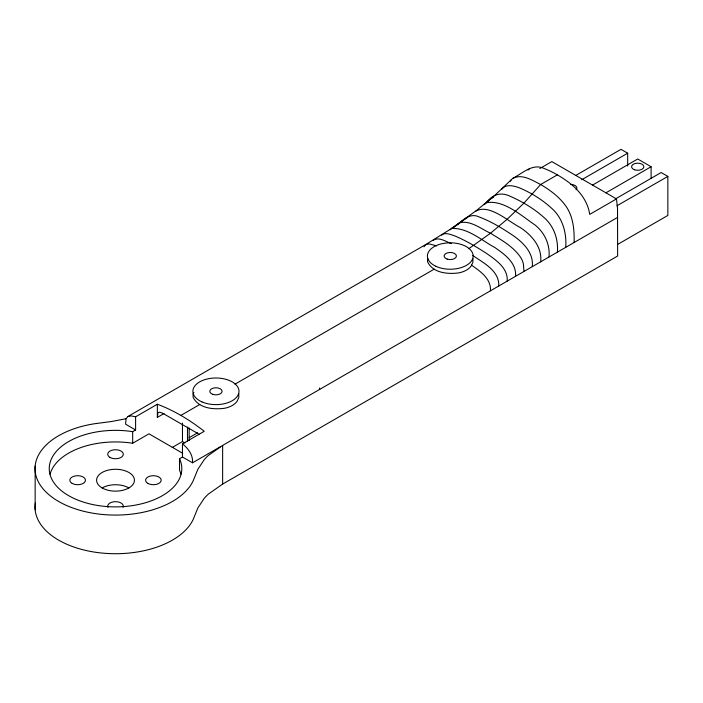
<?xml version="1.0" encoding="UTF-8"?>
<svg xmlns="http://www.w3.org/2000/svg" width="703" height="703" viewBox="0 0 703 703"><rect width="100%" height="100%" fill="white"/><g stroke="black" fill="none" stroke-linecap="round" stroke-linejoin="round"><path stroke-width="1.05" d="M627.682 166.066L627.682 153.201L620.986 149.335L575.792 175.425M164.001 413.557L157.358 417.397L157.99 412.679L159.493 412.186L162.419 413.083L199.169 434.296M473.022 258.774L472.838 262.474L471.107 266.103A22.742 14.508 5.9 0 1 458.347 272.966C447.512 274.337 432.38 272.887 427.503 261.542L427.696 258.273M193.843 392.423L193.07 393.961L193.097 397.274C198.571 408.513 213.809 409.796 224.828 408.232A22.927 14.622 5.9 0 0 237.263 401L238.818 397.371L238.792 393.724M424.006 246.779L425.631 244.609L450.737 229.02L476.748 210.276L493.488 196.576L512.742 178.377C522.54 173.421 532.637 162.771 544.465 168.632C553.788 172.261 562.374 177.481 570.3 183.545C579.94 191.242 587.972 201.91 589.712 214.389L616.496 198.923L617.524 208.668L617.638 256.015L222.64 484.068L208.519 493.972A80.406 46.424 0 0 0 204.248 498.313L197.903 507.865L193.255 519.289A80.476 46.46 0 0 1 101.267 552.989A80.476 46.46 0 0 1 35.396 502.891M492.575 197.877L493.488 196.576L484.209 204.687M510.22 181.269L511.353 179.678M501.854 189.151C505.94 183.641 513.955 185.882 519.359 187.815C531.143 192.798 542.189 199.608 551.627 208.264C562.751 217.992 566.723 233.027 565.748 247.324M450.025 229.732L459.147 223.308M475.843 211.181C489.244 203.422 508.322 221.533 520.088 227.421C531.617 234.987 542.4 246.999 540.642 261.815M528.094 170.012L529.482 168.72M441.66 235.101C445.175 231.841 450.5 234.688 454.34 235.716C465.694 240.479 476.309 246.797 486.617 253.467C495.852 260.013 508.26 268.115 507.171 281.147M433.25 240.268C438.83 236.41 446.045 241.832 451.458 243.616M436.625 245.839L429.058 243.897L425.631 244.609L127.7 416.615L126.083 418.786L125.565 424.155L135.6 429.955L135.6 416.8L157.358 404.243C174.291 410.543 190.038 420.166 204.23 431.299L182.464 443.857L182.464 457.012L179.537 458.708A66.275 38.261 0 0 1 121.294 506.731A66.275 38.261 0 0 1 49.491 465.272A66.275 38.261 0 0 1 132.674 431.651L135.6 429.955M515.536 276.314C516.784 262.992 504.569 254.284 494.982 247.614C481.45 240.285 467.741 227.684 451.642 228.475C460.544 224.037 468.136 211.26 479.455 217.095C490.949 221.419 501.529 227.825 511.722 234.609C522.461 241.762 533.885 252.43 532.276 266.648M458.444 224.116A12.882 7.443 60 0 1 460.052 222.675L467.469 217.394M468.769 248.704L490.483 233.238L507.171 219.222L523.911 203.141L540.642 184.511L557.382 174.845M617.638 217.368L222.64 445.421L208.519 455.316A80.406 46.424 0 0 0 204.248 459.657L197.903 469.217L193.255 480.632A80.476 46.46 0 0 1 58.613 501.467A80.476 46.46 0 0 1 94.685 423.724L111.408 421.536L125.793 418.768M539.825 168.527L551.829 161.593L616.496 198.923M581.75 179.722L627.682 153.201M50.054 474.217A66.275 38.261 0 0 1 132.674 443.241L148.992 433.821L182.736 453.303M180.794 415.464L199.775 404.497M234.951 384.19L434.226 269.144M592.532 185.091L637.726 159.001L651.11 166.734L651.11 178.518M605.924 192.824L651.11 166.734M172.235 447.459L182.464 441.554L184.977 443.004M189.16 437.688L197.675 432.776M615.23 199.046L661.154 172.525L667.85 176.391L667.85 215.434L617.955 244.24M617.014 205.742L667.85 176.391M182.464 457.012L192.508 462.811L220.206 446.853M127.7 416.615L131.127 415.904L135.6 416.8M512.742 178.377C522.074 173.456 532.312 180.372 540.642 184.511C549.772 189.88 558.472 196.313 564.931 204.801C573.165 215.505 574.448 229.459 574.123 242.491M460.052 222.675C470.992 220.347 481.045 228.906 490.483 233.238C501.511 240.048 513.603 246.709 520.905 257.799A12.882 7.443 60 0 1 523.436 264.214L523.955 271.455M472.803 255.523C483.4 262.896 499.499 270.796 498.77 285.998M471.564 265.163C480.114 271.226 491.388 278.81 490.43 290.805M182.464 443.857C188.211 448.417 193.263 455.061 192.508 462.811M319.575 387.986L319.619 389.427M549.017 256.982C550.185 244.609 544.605 232.535 534.895 224.881C521.195 215.654 503.858 199.573 486.248 202.736C492.926 194.01 501.177 191.673 510.993 196.638C522.645 201.787 533.665 208.475 543.261 216.867C553.665 225.443 558.481 238.906 557.382 252.157M222.64 445.421L222.64 484.068M189.16 427.907L189.16 440.588M187.49 427.055L187.49 441.194M182.464 423.074L182.464 441.554M179.537 458.708L179.537 470.298A66.275 38.261 0 0 1 180.979 474.217M157.358 404.243L157.358 417.397M132.674 431.651L132.674 443.241M35.15 466.177L35.15 509.693M107.972 507.338A7.812 4.508 0 0 1 115.52 501.661A7.812 4.508 0 0 1 123.06 507.338M102.128 487.935A18.937 10.932 0 0 0 133.807 483.031A18.937 10.932 0 0 0 110.617 469.648A18.937 10.932 0 0 0 102.128 487.935A18.937 10.932 0 0 1 128.904 487.935M570.774 184.441A6.151 3.55 0 0 1 576.1 189.766M109.993 457.433A7.812 4.508 0 0 0 123.06 455.403A7.812 4.508 0 0 0 113.499 449.885A7.812 4.508 0 0 0 109.993 457.433M72.119 483.392A7.812 4.508 0 0 0 85.195 481.37A7.812 4.508 0 0 0 75.625 475.852A7.812 4.508 0 0 0 72.119 483.392M147.867 483.392A7.812 4.508 0 0 0 160.934 481.37A7.812 4.508 0 0 0 151.365 475.852A7.812 4.508 0 0 0 147.867 483.392M435.772 266.235A22.874 13.208 0 0 0 472.838 258.15A22.874 13.208 0 0 0 442.187 243.669A22.874 13.208 0 0 0 435.772 266.235M447.187 259.099A6.151 3.55 0 0 0 456.423 256.015A6.151 3.55 0 0 0 447.187 252.939A6.151 3.55 0 0 0 447.187 259.099M201.954 401.888A23.058 13.313 0 0 0 238.809 393.003A23.058 13.313 0 0 0 207.06 379.022A23.058 13.313 0 0 0 201.954 401.888M212.833 394.365A6.151 3.55 0 0 0 222.095 391.325A6.151 3.55 0 0 0 212.895 388.214A6.151 3.55 0 0 0 212.833 394.365M634.642 169.81A6.151 3.55 0 0 0 643.878 166.734A6.151 3.55 0 0 0 634.642 163.65A6.151 3.55 0 0 0 634.642 169.81"/></g></svg>
